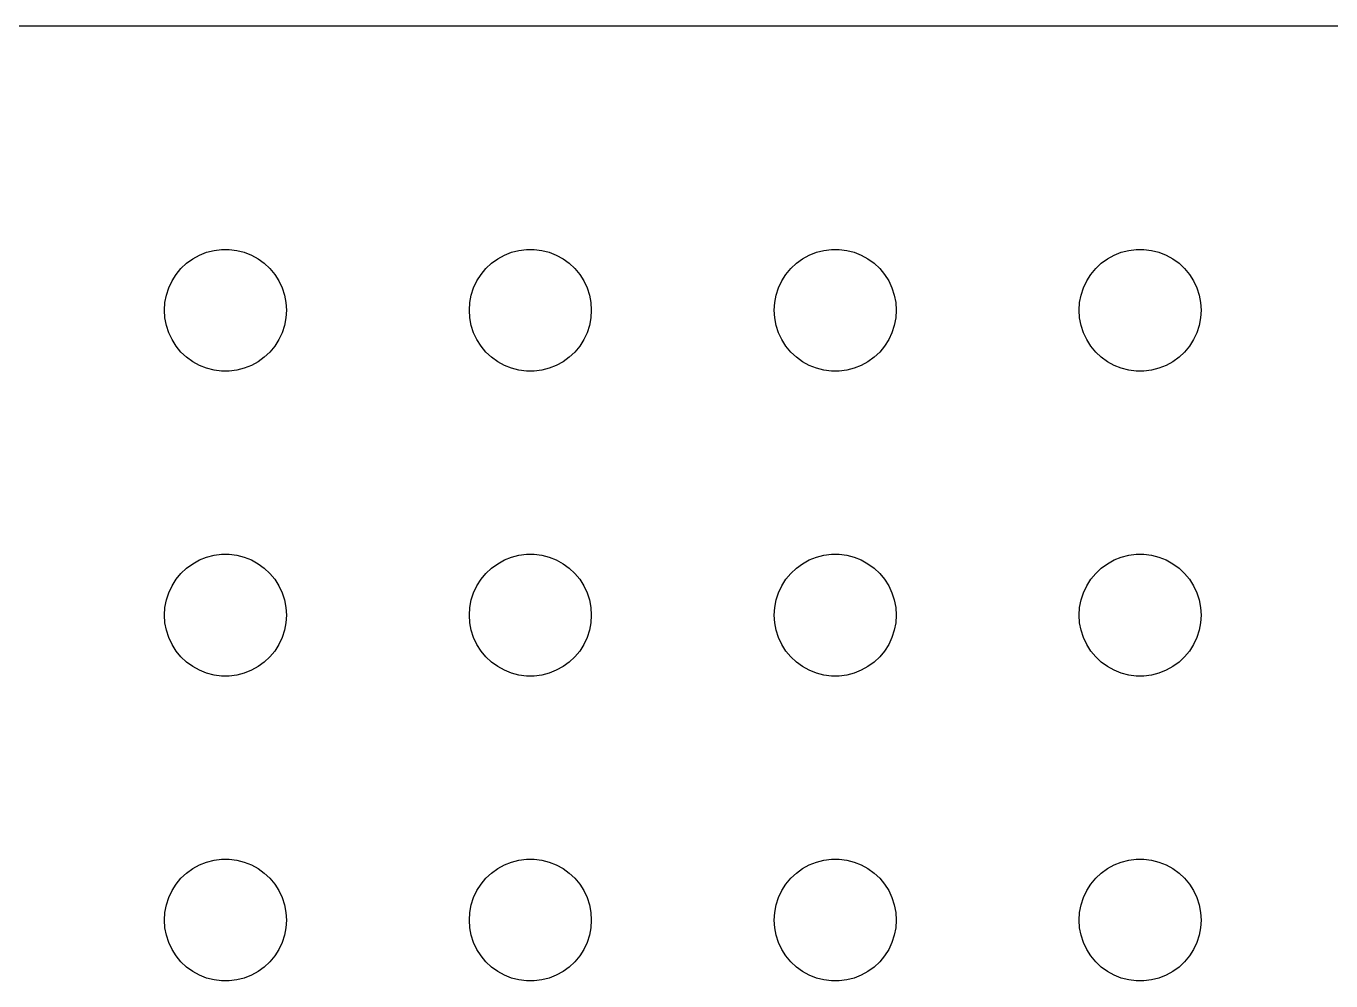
# Model space of a CAD drawing. Header units: metres. Extents: x -134 to 134, y 290 to 736.
# Drawn here: x -102.4 to -70.31, y 484.5 to 507.99 of the extents above; entities that cross this region are included whole.
import ezdxf

# ---------------------------------------------------------------- set-up
doc = ezdxf.new("R2010")
doc.units = ezdxf.units.M

msp = doc.modelspace()

# ---------------------------------------------------------------- linework, layer by layer
for p, q in [((129.814, 507.99), (-129.814, 507.99)), ((-98.3037, 502.266), (-98.1387, 502.357)), ((-98.1387, 502.357), (-97.9635, 502.427)), ((-97.9635, 502.427), (-97.7811, 502.473)), ((-97.7811, 502.473), (-97.5942, 502.497)), ((-97.5942, 502.497), (-97.4058, 502.497)), ((-97.4058, 502.497), (-97.2189, 502.473)), ((-97.2189, 502.473), (-97.0365, 502.427)), ((-97.0365, 502.427), (-96.8613, 502.357)), ((-96.8613, 502.357), (-96.6963, 502.266)), ((-90.8037, 502.266), (-90.6387, 502.357)), ((-90.6387, 502.357), (-90.4635, 502.427)), ((-90.4635, 502.427), (-90.2811, 502.473)), ((-90.2811, 502.473), (-90.0942, 502.497)), ((-90.0942, 502.497), (-89.9058, 502.497)), ((-89.9058, 502.497), (-89.7189, 502.473)), ((-89.7189, 502.473), (-89.5365, 502.427)), ((-89.5365, 502.427), (-89.3613, 502.357)), ((-89.3613, 502.357), (-89.1963, 502.266)), ((-83.3037, 502.266), (-83.1387, 502.357)), ((-83.1387, 502.357), (-82.9635, 502.427)), ((-82.9635, 502.427), (-82.7811, 502.473)), ((-82.7811, 502.473), (-82.5942, 502.497)), ((-82.5942, 502.497), (-82.4058, 502.497)), ((-82.4058, 502.497), (-82.2189, 502.473)), ((-82.2189, 502.473), (-82.0365, 502.427)), ((-82.0365, 502.427), (-81.8613, 502.357)), ((-81.8613, 502.357), (-81.6963, 502.266)), ((-75.8037, 502.266), (-75.6387, 502.357)), ((-75.6387, 502.357), (-75.4635, 502.427)), ((-75.4635, 502.427), (-75.2811, 502.473)), ((-75.2811, 502.473), (-75.0942, 502.497)), ((-75.0942, 502.497), (-74.9058, 502.497)), ((-74.9058, 502.497), (-74.7189, 502.473)), ((-74.7189, 502.473), (-74.5365, 502.427)), ((-74.5365, 502.427), (-74.3613, 502.357)), ((-74.3613, 502.357), (-74.1963, 502.266)), ((-98.7135, 501.882), (-98.5934, 502.027)), ((-98.5934, 502.027), (-98.4561, 502.156)), ((-98.4561, 502.156), (-98.3037, 502.266)), ((-96.6963, 502.266), (-96.5439, 502.156)), ((-96.5439, 502.156), (-96.4065, 502.027)), ((-96.4065, 502.027), (-96.2865, 501.882)), ((-91.2135, 501.882), (-91.0934, 502.027)), ((-91.0934, 502.027), (-90.9561, 502.156)), ((-90.9561, 502.156), (-90.8037, 502.266)), ((-89.1963, 502.266), (-89.0439, 502.156)), ((-89.0439, 502.156), (-88.9065, 502.027)), ((-88.9065, 502.027), (-88.7865, 501.882)), ((-83.7135, 501.882), (-83.5934, 502.027)), ((-83.5934, 502.027), (-83.4561, 502.156)), ((-83.4561, 502.156), (-83.3037, 502.266)), ((-81.6963, 502.266), (-81.5439, 502.156)), ((-81.5439, 502.156), (-81.4065, 502.027)), ((-81.4065, 502.027), (-81.2865, 501.882)), ((-76.2135, 501.882), (-76.0934, 502.027)), ((-76.0934, 502.027), (-75.9561, 502.156)), ((-75.9561, 502.156), (-75.8037, 502.266)), ((-74.1963, 502.266), (-74.0439, 502.156)), ((-74.0439, 502.156), (-73.9065, 502.027)), ((-73.9065, 502.027), (-73.7865, 501.882)), ((-98.8947, 501.552), (-98.8145, 501.723)), ((-98.8145, 501.723), (-98.7135, 501.882)), ((-96.2865, 501.882), (-96.1855, 501.723)), ((-96.1855, 501.723), (-96.1053, 501.552)), ((-91.3947, 501.552), (-91.3145, 501.723)), ((-91.3145, 501.723), (-91.2135, 501.882)), ((-88.7865, 501.882), (-88.6855, 501.723)), ((-88.6855, 501.723), (-88.6053, 501.552)), ((-83.8947, 501.552), (-83.8145, 501.723)), ((-83.8145, 501.723), (-83.7135, 501.882)), ((-81.2865, 501.882), (-81.1855, 501.723)), ((-81.1855, 501.723), (-81.1053, 501.552)), ((-76.3947, 501.552), (-76.3145, 501.723)), ((-76.3145, 501.723), (-76.2135, 501.882)), ((-73.7865, 501.882), (-73.6855, 501.723)), ((-73.6855, 501.723), (-73.6053, 501.552)), ((-98.9882, 501.188), (-98.9529, 501.373)), ((-98.9529, 501.373), (-98.8947, 501.552)), ((-96.1053, 501.552), (-96.0471, 501.373)), ((-96.0471, 501.373), (-96.0118, 501.188)), ((-91.4882, 501.188), (-91.4529, 501.373)), ((-91.4529, 501.373), (-91.3947, 501.552)), ((-88.6053, 501.552), (-88.5471, 501.373)), ((-88.5471, 501.373), (-88.5118, 501.188)), ((-83.9882, 501.188), (-83.9529, 501.373)), ((-83.9529, 501.373), (-83.8947, 501.552)), ((-81.1053, 501.552), (-81.0471, 501.373)), ((-81.0471, 501.373), (-81.0118, 501.188)), ((-76.4882, 501.188), (-76.4529, 501.373)), ((-76.4529, 501.373), (-76.3947, 501.552)), ((-73.6053, 501.552), (-73.5471, 501.373)), ((-73.5471, 501.373), (-73.5118, 501.188)), ((-99, 501), (-98.9882, 501.188)), ((-96.0118, 501.188), (-96, 501)), ((-91.5, 501), (-91.4882, 501.188)), ((-88.5118, 501.188), (-88.5, 501)), ((-84, 501), (-83.9882, 501.188)), ((-81.0118, 501.188), (-81, 501)), ((-76.5, 501), (-76.4882, 501.188)), ((-73.5118, 501.188), (-73.5, 501)), ((-98.9882, 500.812), (-99, 501)), ((-98.9529, 500.627), (-98.9882, 500.812)), ((-96.0118, 500.812), (-96.0471, 500.627)), ((-96, 501), (-96.0118, 500.812)), ((-91.4882, 500.812), (-91.5, 501)), ((-91.4529, 500.627), (-91.4882, 500.812)), ((-88.5118, 500.812), (-88.5471, 500.627)), ((-88.5, 501), (-88.5118, 500.812)), ((-83.9882, 500.812), (-84, 501)), ((-83.9529, 500.627), (-83.9882, 500.812)), ((-81.0118, 500.812), (-81.0471, 500.627)), ((-81, 501), (-81.0118, 500.812)), ((-76.4882, 500.812), (-76.5, 501)), ((-76.4529, 500.627), (-76.4882, 500.812)), ((-73.5118, 500.812), (-73.5471, 500.627)), ((-73.5, 501), (-73.5118, 500.812)), ((-98.8947, 500.448), (-98.9529, 500.627)), ((-98.8145, 500.277), (-98.8947, 500.448)), ((-96.1053, 500.448), (-96.1855, 500.277)), ((-96.0471, 500.627), (-96.1053, 500.448)), ((-91.3947, 500.448), (-91.4529, 500.627)), ((-91.3145, 500.277), (-91.3947, 500.448)), ((-88.6053, 500.448), (-88.6855, 500.277)), ((-88.5471, 500.627), (-88.6053, 500.448)), ((-83.8947, 500.448), (-83.9529, 500.627)), ((-83.8145, 500.277), (-83.8947, 500.448)), ((-81.1053, 500.448), (-81.1855, 500.277)), ((-81.0471, 500.627), (-81.1053, 500.448)), ((-76.3947, 500.448), (-76.4529, 500.627)), ((-76.3145, 500.277), (-76.3947, 500.448)), ((-73.6053, 500.448), (-73.6855, 500.277)), ((-73.5471, 500.627), (-73.6053, 500.448)), ((-98.7135, 500.118), (-98.8145, 500.277)), ((-98.5934, 499.973), (-98.7135, 500.118)), ((-96.2865, 500.118), (-96.4065, 499.973)), ((-96.1855, 500.277), (-96.2865, 500.118)), ((-91.2135, 500.118), (-91.3145, 500.277)), ((-91.0934, 499.973), (-91.2135, 500.118)), ((-88.7865, 500.118), (-88.9065, 499.973)), ((-88.6855, 500.277), (-88.7865, 500.118)), ((-83.7135, 500.118), (-83.8145, 500.277)), ((-83.5934, 499.973), (-83.7135, 500.118)), ((-81.2865, 500.118), (-81.4065, 499.973)), ((-81.1855, 500.277), (-81.2865, 500.118)), ((-76.2135, 500.118), (-76.3145, 500.277)), ((-76.0934, 499.973), (-76.2135, 500.118)), ((-73.7865, 500.118), (-73.9065, 499.973)), ((-73.6855, 500.277), (-73.7865, 500.118)), ((-98.4561, 499.844), (-98.5934, 499.973)), ((-98.3037, 499.734), (-98.4561, 499.844)), ((-96.5439, 499.844), (-96.6963, 499.734)), ((-96.4065, 499.973), (-96.5439, 499.844)), ((-90.9561, 499.844), (-91.0934, 499.973)), ((-90.8037, 499.734), (-90.9561, 499.844)), ((-89.0439, 499.844), (-89.1963, 499.734)), ((-88.9065, 499.973), (-89.0439, 499.844)), ((-83.4561, 499.844), (-83.5934, 499.973)), ((-83.3037, 499.734), (-83.4561, 499.844)), ((-81.5439, 499.844), (-81.6963, 499.734)), ((-81.4065, 499.973), (-81.5439, 499.844)), ((-75.9561, 499.844), (-76.0934, 499.973)), ((-75.8037, 499.734), (-75.9561, 499.844)), ((-74.0439, 499.844), (-74.1963, 499.734)), ((-73.9065, 499.973), (-74.0439, 499.844)), ((-98.1387, 499.643), (-98.3037, 499.734)), ((-97.9635, 499.573), (-98.1387, 499.643)), ((-97.7811, 499.527), (-97.9635, 499.573)), ((-97.5942, 499.503), (-97.7811, 499.527)), ((-97.4058, 499.503), (-97.5942, 499.503)), ((-97.2189, 499.527), (-97.4058, 499.503)), ((-97.0365, 499.573), (-97.2189, 499.527)), ((-96.8613, 499.643), (-97.0365, 499.573)), ((-96.6963, 499.734), (-96.8613, 499.643)), ((-90.6387, 499.643), (-90.8037, 499.734)), ((-90.4635, 499.573), (-90.6387, 499.643)), ((-90.2811, 499.527), (-90.4635, 499.573)), ((-90.0942, 499.503), (-90.2811, 499.527)), ((-89.9058, 499.503), (-90.0942, 499.503)), ((-89.7189, 499.527), (-89.9058, 499.503)), ((-89.5365, 499.573), (-89.7189, 499.527)), ((-89.3613, 499.643), (-89.5365, 499.573)), ((-89.1963, 499.734), (-89.3613, 499.643)), ((-83.1387, 499.643), (-83.3037, 499.734)), ((-82.9635, 499.573), (-83.1387, 499.643)), ((-82.7811, 499.527), (-82.9635, 499.573)), ((-82.5942, 499.503), (-82.7811, 499.527)), ((-82.4058, 499.503), (-82.5942, 499.503)), ((-82.2189, 499.527), (-82.4058, 499.503)), ((-82.0365, 499.573), (-82.2189, 499.527)), ((-81.8613, 499.643), (-82.0365, 499.573)), ((-81.6963, 499.734), (-81.8613, 499.643)), ((-75.6387, 499.643), (-75.8037, 499.734)), ((-75.4635, 499.573), (-75.6387, 499.643)), ((-75.2811, 499.527), (-75.4635, 499.573)), ((-75.0942, 499.503), (-75.2811, 499.527)), ((-74.9058, 499.503), (-75.0942, 499.503)), ((-74.7189, 499.527), (-74.9058, 499.503)), ((-74.5365, 499.573), (-74.7189, 499.527)), ((-74.3613, 499.643), (-74.5365, 499.573)), ((-74.1963, 499.734), (-74.3613, 499.643)), ((-98.1387, 494.857), (-97.9635, 494.927)), ((-97.9635, 494.927), (-97.7811, 494.973)), ((-97.7811, 494.973), (-97.5942, 494.997)), ((-97.5942, 494.997), (-97.4058, 494.997)), ((-97.4058, 494.997), (-97.2189, 494.973)), ((-97.2189, 494.973), (-97.0365, 494.927)), ((-97.0365, 494.927), (-96.8613, 494.857)), ((-90.6387, 494.857), (-90.4635, 494.927)), ((-90.4635, 494.927), (-90.2811, 494.973)), ((-90.2811, 494.973), (-90.0942, 494.997)), ((-90.0942, 494.997), (-89.9058, 494.997)), ((-89.9058, 494.997), (-89.7189, 494.973)), ((-89.7189, 494.973), (-89.5365, 494.927)), ((-89.5365, 494.927), (-89.3613, 494.857)), ((-83.1387, 494.857), (-82.9635, 494.927)), ((-82.9635, 494.927), (-82.7811, 494.973)), ((-82.7811, 494.973), (-82.5942, 494.997)), ((-82.5942, 494.997), (-82.4058, 494.997)), ((-82.4058, 494.997), (-82.2189, 494.973)), ((-82.2189, 494.973), (-82.0365, 494.927)), ((-82.0365, 494.927), (-81.8613, 494.857)), ((-75.6387, 494.857), (-75.4635, 494.927)), ((-75.4635, 494.927), (-75.2811, 494.973)), ((-75.2811, 494.973), (-75.0942, 494.997)), ((-75.0942, 494.997), (-74.9058, 494.997)), ((-74.9058, 494.997), (-74.7189, 494.973)), ((-74.7189, 494.973), (-74.5365, 494.927)), ((-74.5365, 494.927), (-74.3613, 494.857)), ((-98.5934, 494.527), (-98.4561, 494.656)), ((-98.4561, 494.656), (-98.3037, 494.766)), ((-98.3037, 494.766), (-98.1387, 494.857)), ((-96.8613, 494.857), (-96.6963, 494.766)), ((-96.6963, 494.766), (-96.5439, 494.656)), ((-96.5439, 494.656), (-96.4065, 494.527)), ((-91.0934, 494.527), (-90.9561, 494.656)), ((-90.9561, 494.656), (-90.8037, 494.766)), ((-90.8037, 494.766), (-90.6387, 494.857)), ((-89.3613, 494.857), (-89.1963, 494.766)), ((-89.1963, 494.766), (-89.0439, 494.656)), ((-89.0439, 494.656), (-88.9065, 494.527)), ((-83.5934, 494.527), (-83.4561, 494.656)), ((-83.4561, 494.656), (-83.3037, 494.766)), ((-83.3037, 494.766), (-83.1387, 494.857)), ((-81.8613, 494.857), (-81.6963, 494.766)), ((-81.6963, 494.766), (-81.5439, 494.656)), ((-81.5439, 494.656), (-81.4065, 494.527)), ((-76.0934, 494.527), (-75.9561, 494.656)), ((-75.9561, 494.656), (-75.8037, 494.766)), ((-75.8037, 494.766), (-75.6387, 494.857)), ((-74.3613, 494.857), (-74.1963, 494.766)), ((-74.1963, 494.766), (-74.0439, 494.656)), ((-74.0439, 494.656), (-73.9065, 494.527)), ((-98.8145, 494.223), (-98.7135, 494.382)), ((-98.7135, 494.382), (-98.5934, 494.527)), ((-96.4065, 494.527), (-96.2865, 494.382)), ((-96.2865, 494.382), (-96.1855, 494.223)), ((-91.3145, 494.223), (-91.2135, 494.382)), ((-91.2135, 494.382), (-91.0934, 494.527)), ((-88.9065, 494.527), (-88.7865, 494.382)), ((-88.7865, 494.382), (-88.6855, 494.223)), ((-83.8145, 494.223), (-83.7135, 494.382)), ((-83.7135, 494.382), (-83.5934, 494.527)), ((-81.4065, 494.527), (-81.2865, 494.382)), ((-81.2865, 494.382), (-81.1855, 494.223)), ((-76.3145, 494.223), (-76.2135, 494.382)), ((-76.2135, 494.382), (-76.0934, 494.527)), ((-73.9065, 494.527), (-73.7865, 494.382)), ((-73.7865, 494.382), (-73.6855, 494.223)), ((-98.9529, 493.873), (-98.8947, 494.052)), ((-98.8947, 494.052), (-98.8145, 494.223)), ((-96.1855, 494.223), (-96.1053, 494.052)), ((-96.1053, 494.052), (-96.0471, 493.873)), ((-91.4529, 493.873), (-91.3947, 494.052)), ((-91.3947, 494.052), (-91.3145, 494.223)), ((-88.6855, 494.223), (-88.6053, 494.052)), ((-88.6053, 494.052), (-88.5471, 493.873)), ((-83.9529, 493.873), (-83.8947, 494.052)), ((-83.8947, 494.052), (-83.8145, 494.223)), ((-81.1855, 494.223), (-81.1053, 494.052)), ((-81.1053, 494.052), (-81.0471, 493.873)), ((-76.4529, 493.873), (-76.3947, 494.052)), ((-76.3947, 494.052), (-76.3145, 494.223)), ((-73.6855, 494.223), (-73.6053, 494.052)), ((-73.6053, 494.052), (-73.5471, 493.873)), ((-99, 493.5), (-98.9882, 493.688)), ((-98.9882, 493.688), (-98.9529, 493.873)), ((-96.0471, 493.873), (-96.0118, 493.688)), ((-96.0118, 493.688), (-96, 493.5)), ((-91.5, 493.5), (-91.4882, 493.688)), ((-91.4882, 493.688), (-91.4529, 493.873)), ((-88.5471, 493.873), (-88.5118, 493.688)), ((-88.5118, 493.688), (-88.5, 493.5)), ((-84, 493.5), (-83.9882, 493.688)), ((-83.9882, 493.688), (-83.9529, 493.873)), ((-81.0471, 493.873), (-81.0118, 493.688)), ((-81.0118, 493.688), (-81, 493.5)), ((-76.5, 493.5), (-76.4882, 493.688)), ((-76.4882, 493.688), (-76.4529, 493.873)), ((-73.5471, 493.873), (-73.5118, 493.688)), ((-73.5118, 493.688), (-73.5, 493.5)), ((-98.9882, 493.312), (-99, 493.5)), ((-96, 493.5), (-96.0118, 493.312)), ((-91.4882, 493.312), (-91.5, 493.5)), ((-88.5, 493.5), (-88.5118, 493.312)), ((-83.9882, 493.312), (-84, 493.5)), ((-81, 493.5), (-81.0118, 493.312)), ((-76.4882, 493.312), (-76.5, 493.5)), ((-73.5, 493.5), (-73.5118, 493.312)), ((-98.9529, 493.127), (-98.9882, 493.312)), ((-98.8947, 492.948), (-98.9529, 493.127)), ((-96.0471, 493.127), (-96.1053, 492.948)), ((-96.0118, 493.312), (-96.0471, 493.127)), ((-91.4529, 493.127), (-91.4882, 493.312)), ((-91.3947, 492.948), (-91.4529, 493.127)), ((-88.5471, 493.127), (-88.6053, 492.948)), ((-88.5118, 493.312), (-88.5471, 493.127)), ((-83.9529, 493.127), (-83.9882, 493.312)), ((-83.8947, 492.948), (-83.9529, 493.127)), ((-81.0471, 493.127), (-81.1053, 492.948)), ((-81.0118, 493.312), (-81.0471, 493.127)), ((-76.4529, 493.127), (-76.4882, 493.312)), ((-76.3947, 492.948), (-76.4529, 493.127)), ((-73.5471, 493.127), (-73.6053, 492.948)), ((-73.5118, 493.312), (-73.5471, 493.127)), ((-98.8145, 492.777), (-98.8947, 492.948)), ((-98.7135, 492.618), (-98.8145, 492.777)), ((-96.1855, 492.777), (-96.2865, 492.618)), ((-96.1053, 492.948), (-96.1855, 492.777)), ((-91.3145, 492.777), (-91.3947, 492.948)), ((-91.2135, 492.618), (-91.3145, 492.777)), ((-88.6855, 492.777), (-88.7865, 492.618)), ((-88.6053, 492.948), (-88.6855, 492.777)), ((-83.8145, 492.777), (-83.8947, 492.948)), ((-83.7135, 492.618), (-83.8145, 492.777)), ((-81.1855, 492.777), (-81.2865, 492.618)), ((-81.1053, 492.948), (-81.1855, 492.777)), ((-76.3145, 492.777), (-76.3947, 492.948)), ((-76.2135, 492.618), (-76.3145, 492.777)), ((-73.6855, 492.777), (-73.7865, 492.618)), ((-73.6053, 492.948), (-73.6855, 492.777)), ((-98.5934, 492.473), (-98.7135, 492.618)), ((-98.4561, 492.344), (-98.5934, 492.473)), ((-96.4065, 492.473), (-96.5439, 492.344)), ((-96.2865, 492.618), (-96.4065, 492.473)), ((-91.0934, 492.473), (-91.2135, 492.618)), ((-90.9561, 492.344), (-91.0934, 492.473)), ((-88.9065, 492.473), (-89.0439, 492.344)), ((-88.7865, 492.618), (-88.9065, 492.473)), ((-83.5934, 492.473), (-83.7135, 492.618)), ((-83.4561, 492.344), (-83.5934, 492.473)), ((-81.4065, 492.473), (-81.5439, 492.344)), ((-81.2865, 492.618), (-81.4065, 492.473)), ((-76.0934, 492.473), (-76.2135, 492.618)), ((-75.9561, 492.344), (-76.0934, 492.473)), ((-73.9065, 492.473), (-74.0439, 492.344)), ((-73.7865, 492.618), (-73.9065, 492.473)), ((-98.3037, 492.234), (-98.4561, 492.344)), ((-98.1387, 492.143), (-98.3037, 492.234)), ((-97.9635, 492.073), (-98.1387, 492.143)), ((-97.7811, 492.027), (-97.9635, 492.073)), ((-97.0365, 492.073), (-97.2189, 492.027)), ((-96.8613, 492.143), (-97.0365, 492.073)), ((-96.6963, 492.234), (-96.8613, 492.143)), ((-96.5439, 492.344), (-96.6963, 492.234)), ((-90.8037, 492.234), (-90.9561, 492.344)), ((-90.6387, 492.143), (-90.8037, 492.234)), ((-90.4635, 492.073), (-90.6387, 492.143)), ((-90.2811, 492.027), (-90.4635, 492.073)), ((-89.5365, 492.073), (-89.7189, 492.027)), ((-89.3613, 492.143), (-89.5365, 492.073)), ((-89.1963, 492.234), (-89.3613, 492.143)), ((-89.0439, 492.344), (-89.1963, 492.234)), ((-83.3037, 492.234), (-83.4561, 492.344)), ((-83.1387, 492.143), (-83.3037, 492.234)), ((-82.9635, 492.073), (-83.1387, 492.143)), ((-82.7811, 492.027), (-82.9635, 492.073)), ((-82.0365, 492.073), (-82.2189, 492.027)), ((-81.8613, 492.143), (-82.0365, 492.073)), ((-81.6963, 492.234), (-81.8613, 492.143)), ((-81.5439, 492.344), (-81.6963, 492.234)), ((-75.8037, 492.234), (-75.9561, 492.344)), ((-75.6387, 492.143), (-75.8037, 492.234)), ((-75.4635, 492.073), (-75.6387, 492.143)), ((-75.2811, 492.027), (-75.4635, 492.073)), ((-74.5365, 492.073), (-74.7189, 492.027)), ((-74.3613, 492.143), (-74.5365, 492.073)), ((-74.1963, 492.234), (-74.3613, 492.143)), ((-74.0439, 492.344), (-74.1963, 492.234)), ((-97.5942, 492.003), (-97.7811, 492.027)), ((-97.4058, 492.003), (-97.5942, 492.003)), ((-97.2189, 492.027), (-97.4058, 492.003)), ((-90.0942, 492.003), (-90.2811, 492.027)), ((-89.9058, 492.003), (-90.0942, 492.003)), ((-89.7189, 492.027), (-89.9058, 492.003)), ((-82.5942, 492.003), (-82.7811, 492.027)), ((-82.4058, 492.003), (-82.5942, 492.003)), ((-82.2189, 492.027), (-82.4058, 492.003)), ((-75.0942, 492.003), (-75.2811, 492.027)), ((-74.9058, 492.003), (-75.0942, 492.003)), ((-74.7189, 492.027), (-74.9058, 492.003)), ((-98.4561, 487.156), (-98.3037, 487.266)), ((-98.3037, 487.266), (-98.1387, 487.357)), ((-98.1387, 487.357), (-97.9635, 487.427)), ((-97.9635, 487.427), (-97.7811, 487.473)), ((-97.7811, 487.473), (-97.5942, 487.497)), ((-97.5942, 487.497), (-97.4058, 487.497)), ((-97.4058, 487.497), (-97.2189, 487.473)), ((-97.2189, 487.473), (-97.0365, 487.427)), ((-97.0365, 487.427), (-96.8613, 487.357)), ((-96.8613, 487.357), (-96.6963, 487.266)), ((-96.6963, 487.266), (-96.5439, 487.156)), ((-90.9561, 487.156), (-90.8037, 487.266)), ((-90.8037, 487.266), (-90.6387, 487.357)), ((-90.6387, 487.357), (-90.4635, 487.427)), ((-90.4635, 487.427), (-90.2811, 487.473)), ((-90.2811, 487.473), (-90.0942, 487.497)), ((-90.0942, 487.497), (-89.9058, 487.497)), ((-89.9058, 487.497), (-89.7189, 487.473)), ((-89.7189, 487.473), (-89.5365, 487.427)), ((-89.5365, 487.427), (-89.3613, 487.357)), ((-89.3613, 487.357), (-89.1963, 487.266)), ((-89.1963, 487.266), (-89.0439, 487.156)), ((-83.4561, 487.156), (-83.3037, 487.266)), ((-83.3037, 487.266), (-83.1387, 487.357)), ((-83.1387, 487.357), (-82.9635, 487.427)), ((-82.9635, 487.427), (-82.7811, 487.473)), ((-82.7811, 487.473), (-82.5942, 487.497)), ((-82.5942, 487.497), (-82.4058, 487.497)), ((-82.4058, 487.497), (-82.2189, 487.473)), ((-82.2189, 487.473), (-82.0365, 487.427)), ((-82.0365, 487.427), (-81.8613, 487.357)), ((-81.8613, 487.357), (-81.6963, 487.266)), ((-81.6963, 487.266), (-81.5439, 487.156)), ((-75.9561, 487.156), (-75.8037, 487.266)), ((-75.8037, 487.266), (-75.6387, 487.357)), ((-75.6387, 487.357), (-75.4635, 487.427)), ((-75.4635, 487.427), (-75.2811, 487.473)), ((-75.2811, 487.473), (-75.0942, 487.497)), ((-75.0942, 487.497), (-74.9058, 487.497)), ((-74.9058, 487.497), (-74.7189, 487.473)), ((-74.7189, 487.473), (-74.5365, 487.427)), ((-74.5365, 487.427), (-74.3613, 487.357)), ((-74.3613, 487.357), (-74.1963, 487.266)), ((-74.1963, 487.266), (-74.0439, 487.156)), ((-98.7135, 486.882), (-98.5934, 487.027)), ((-98.5934, 487.027), (-98.4561, 487.156)), ((-96.5439, 487.156), (-96.4065, 487.027)), ((-96.4065, 487.027), (-96.2865, 486.882)), ((-91.2135, 486.882), (-91.0934, 487.027)), ((-91.0934, 487.027), (-90.9561, 487.156)), ((-89.0439, 487.156), (-88.9065, 487.027)), ((-88.9065, 487.027), (-88.7865, 486.882)), ((-83.7135, 486.882), (-83.5934, 487.027)), ((-83.5934, 487.027), (-83.4561, 487.156)), ((-81.5439, 487.156), (-81.4065, 487.027)), ((-81.4065, 487.027), (-81.2865, 486.882)), ((-76.2135, 486.882), (-76.0934, 487.027)), ((-76.0934, 487.027), (-75.9561, 487.156)), ((-74.0439, 487.156), (-73.9065, 487.027)), ((-73.9065, 487.027), (-73.7865, 486.882)), ((-98.8947, 486.552), (-98.8145, 486.723)), ((-98.8145, 486.723), (-98.7135, 486.882)), ((-96.2865, 486.882), (-96.1855, 486.723)), ((-96.1855, 486.723), (-96.1053, 486.552)), ((-91.3947, 486.552), (-91.3145, 486.723)), ((-91.3145, 486.723), (-91.2135, 486.882)), ((-88.7865, 486.882), (-88.6855, 486.723)), ((-88.6855, 486.723), (-88.6053, 486.552)), ((-83.8947, 486.552), (-83.8145, 486.723)), ((-83.8145, 486.723), (-83.7135, 486.882)), ((-81.2865, 486.882), (-81.1855, 486.723)), ((-81.1855, 486.723), (-81.1053, 486.552)), ((-76.3947, 486.552), (-76.3145, 486.723)), ((-76.3145, 486.723), (-76.2135, 486.882)), ((-73.7865, 486.882), (-73.6855, 486.723)), ((-73.6855, 486.723), (-73.6053, 486.552)), ((-98.9882, 486.188), (-98.9529, 486.373)), ((-98.9529, 486.373), (-98.8947, 486.552)), ((-96.1053, 486.552), (-96.0471, 486.373)), ((-96.0471, 486.373), (-96.0118, 486.188)), ((-91.4882, 486.188), (-91.4529, 486.373)), ((-91.4529, 486.373), (-91.3947, 486.552)), ((-88.6053, 486.552), (-88.5471, 486.373)), ((-88.5471, 486.373), (-88.5118, 486.188)), ((-83.9882, 486.188), (-83.9529, 486.373)), ((-83.9529, 486.373), (-83.8947, 486.552)), ((-81.1053, 486.552), (-81.0471, 486.373)), ((-81.0471, 486.373), (-81.0118, 486.188)), ((-76.4882, 486.188), (-76.4529, 486.373)), ((-76.4529, 486.373), (-76.3947, 486.552)), ((-73.6053, 486.552), (-73.5471, 486.373)), ((-73.5471, 486.373), (-73.5118, 486.188)), ((-99, 486), (-98.9882, 486.188)), ((-98.9882, 485.812), (-99, 486)), ((-96.0118, 486.188), (-96, 486)), ((-96, 486), (-96.0118, 485.812)), ((-91.5, 486), (-91.4882, 486.188)), ((-91.4882, 485.812), (-91.5, 486)), ((-88.5118, 486.188), (-88.5, 486)), ((-88.5, 486), (-88.5118, 485.812)), ((-84, 486), (-83.9882, 486.188)), ((-83.9882, 485.812), (-84, 486)), ((-81.0118, 486.188), (-81, 486)), ((-81, 486), (-81.0118, 485.812)), ((-76.5, 486), (-76.4882, 486.188)), ((-76.4882, 485.812), (-76.5, 486)), ((-73.5118, 486.188), (-73.5, 486)), ((-73.5, 486), (-73.5118, 485.812)), ((-98.9529, 485.627), (-98.9882, 485.812)), ((-98.8947, 485.448), (-98.9529, 485.627)), ((-96.0471, 485.627), (-96.1053, 485.448)), ((-96.0118, 485.812), (-96.0471, 485.627)), ((-91.4529, 485.627), (-91.4882, 485.812)), ((-91.3947, 485.448), (-91.4529, 485.627)), ((-88.5471, 485.627), (-88.6053, 485.448)), ((-88.5118, 485.812), (-88.5471, 485.627)), ((-83.9529, 485.627), (-83.9882, 485.812)), ((-83.8947, 485.448), (-83.9529, 485.627)), ((-81.0471, 485.627), (-81.1053, 485.448)), ((-81.0118, 485.812), (-81.0471, 485.627)), ((-76.4529, 485.627), (-76.4882, 485.812)), ((-76.3947, 485.448), (-76.4529, 485.627)), ((-73.5471, 485.627), (-73.6053, 485.448)), ((-73.5118, 485.812), (-73.5471, 485.627)), ((-98.8145, 485.277), (-98.8947, 485.448)), ((-96.1053, 485.448), (-96.1855, 485.277)), ((-91.3145, 485.277), (-91.3947, 485.448)), ((-88.6053, 485.448), (-88.6855, 485.277)), ((-83.8145, 485.277), (-83.8947, 485.448)), ((-81.1053, 485.448), (-81.1855, 485.277)), ((-76.3145, 485.277), (-76.3947, 485.448)), ((-73.6053, 485.448), (-73.6855, 485.277)), ((-98.7135, 485.118), (-98.8145, 485.277)), ((-98.5934, 484.973), (-98.7135, 485.118)), ((-96.2865, 485.118), (-96.4065, 484.973)), ((-96.1855, 485.277), (-96.2865, 485.118)), ((-91.2135, 485.118), (-91.3145, 485.277)), ((-91.0934, 484.973), (-91.2135, 485.118)), ((-88.7865, 485.118), (-88.9065, 484.973)), ((-88.6855, 485.277), (-88.7865, 485.118)), ((-83.7135, 485.118), (-83.8145, 485.277)), ((-83.5934, 484.973), (-83.7135, 485.118)), ((-81.2865, 485.118), (-81.4065, 484.973)), ((-81.1855, 485.277), (-81.2865, 485.118)), ((-76.2135, 485.118), (-76.3145, 485.277)), ((-76.0934, 484.973), (-76.2135, 485.118)), ((-73.7865, 485.118), (-73.9065, 484.973)), ((-73.6855, 485.277), (-73.7865, 485.118)), ((-98.4561, 484.844), (-98.5934, 484.973)), ((-98.3037, 484.734), (-98.4561, 484.844)), ((-98.1387, 484.643), (-98.3037, 484.734)), ((-96.6963, 484.734), (-96.8613, 484.643)), ((-96.5439, 484.844), (-96.6963, 484.734)), ((-96.4065, 484.973), (-96.5439, 484.844)), ((-90.9561, 484.844), (-91.0934, 484.973)), ((-90.8037, 484.734), (-90.9561, 484.844)), ((-90.6387, 484.643), (-90.8037, 484.734)), ((-89.1963, 484.734), (-89.3613, 484.643)), ((-89.0439, 484.844), (-89.1963, 484.734)), ((-88.9065, 484.973), (-89.0439, 484.844)), ((-83.4561, 484.844), (-83.5934, 484.973)), ((-83.3037, 484.734), (-83.4561, 484.844)), ((-83.1387, 484.643), (-83.3037, 484.734)), ((-81.6963, 484.734), (-81.8613, 484.643)), ((-81.5439, 484.844), (-81.6963, 484.734)), ((-81.4065, 484.973), (-81.5439, 484.844)), ((-75.9561, 484.844), (-76.0934, 484.973)), ((-75.8037, 484.734), (-75.9561, 484.844)), ((-75.6387, 484.643), (-75.8037, 484.734)), ((-74.1963, 484.734), (-74.3613, 484.643)), ((-74.0439, 484.844), (-74.1963, 484.734)), ((-73.9065, 484.973), (-74.0439, 484.844)), ((-97.9635, 484.573), (-98.1387, 484.643)), ((-97.7811, 484.527), (-97.9635, 484.573)), ((-97.5942, 484.503), (-97.7811, 484.527)), ((-97.4058, 484.503), (-97.5942, 484.503)), ((-97.2189, 484.527), (-97.4058, 484.503)), ((-97.0365, 484.573), (-97.2189, 484.527)), ((-96.8613, 484.643), (-97.0365, 484.573)), ((-90.4635, 484.573), (-90.6387, 484.643)), ((-90.2811, 484.527), (-90.4635, 484.573)), ((-90.0942, 484.503), (-90.2811, 484.527)), ((-89.9058, 484.503), (-90.0942, 484.503)), ((-89.7189, 484.527), (-89.9058, 484.503)), ((-89.5365, 484.573), (-89.7189, 484.527)), ((-89.3613, 484.643), (-89.5365, 484.573)), ((-82.9635, 484.573), (-83.1387, 484.643)), ((-82.7811, 484.527), (-82.9635, 484.573)), ((-82.5942, 484.503), (-82.7811, 484.527)), ((-82.4058, 484.503), (-82.5942, 484.503)), ((-82.2189, 484.527), (-82.4058, 484.503)), ((-82.0365, 484.573), (-82.2189, 484.527)), ((-81.8613, 484.643), (-82.0365, 484.573)), ((-75.4635, 484.573), (-75.6387, 484.643)), ((-75.2811, 484.527), (-75.4635, 484.573)), ((-75.0942, 484.503), (-75.2811, 484.527)), ((-74.9058, 484.503), (-75.0942, 484.503)), ((-74.7189, 484.527), (-74.9058, 484.503)), ((-74.5365, 484.573), (-74.7189, 484.527)), ((-74.3613, 484.643), (-74.5365, 484.573))]:
    msp.add_line(p, q)

doc.saveas('drawing.dxf')
